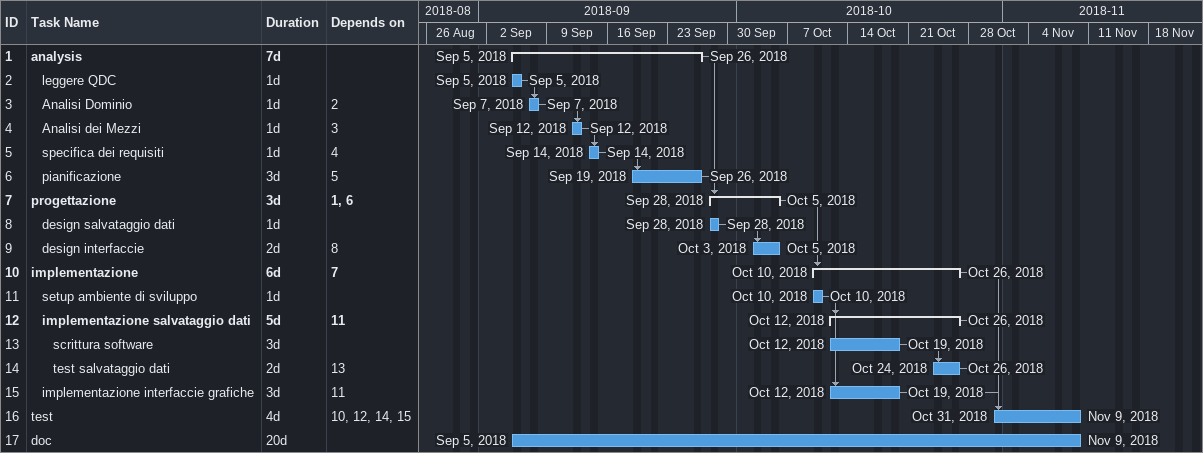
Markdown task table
| ID | Level | Task | Duration | Start | Finish | Predecessors |
|---|---|---|---|---|---|---|
| 1 | 1 | **analysis** | 7d | 2018-09-05 | 2018-09-26 |  |
| 2 | 2 | leggere QDC | 1d | 2018-09-05 | 2018-09-05 |  |
| 3 | 2 | Analisi Dominio | 1d | 2018-09-07 | 2018-09-07 | 2 |
| 4 | 2 | Analisi dei Mezzi | 1d | 2018-09-12 | 2018-09-12 | 3 |
| 5 | 2 | specifica dei requisiti | 1d | 2018-09-14 | 2018-09-14 | 4 |
| 6 | 2 | pianificazione | 3d | 2018-09-19 | 2018-09-26 | 5 |
| 7 | 1 | **progettazione** | 3d | 2018-09-28 | 2018-10-05 | 1, 6 |
| 8 | 2 | design salvataggio dati | 1d | 2018-09-28 | 2018-09-28 |  |
| 9 | 2 | design interfaccie | 2d | 2018-10-03 | 2018-10-05 | 8 |
| 10 | 1 | **implementazione** | 6d | 2018-10-10 | 2018-10-26 | 7 |
| 11 | 2 | setup ambiente di sviluppo | 1d | 2018-10-10 | 2018-10-10 |  |
| 12 | 2 | **implementazione salvataggio dati** | 5d | 2018-10-12 | 2018-10-26 | 11 |
| 13 | 3 | scrittura software | 3d | 2018-10-12 | 2018-10-19 |  |
| 14 | 3 | test salvataggio dati | 2d | 2018-10-24 | 2018-10-26 | 13 |
| 15 | 2 | implementazione interfaccie grafiche | 3d | 2018-10-12 | 2018-10-19 | 11 |
| 16 | 1 | test | 4d | 2018-10-31 | 2018-11-09 | 10, 12, 14, 15 |
| 17 | 1 | doc | 20d | 2018-09-05 | 2018-11-09 |  |
